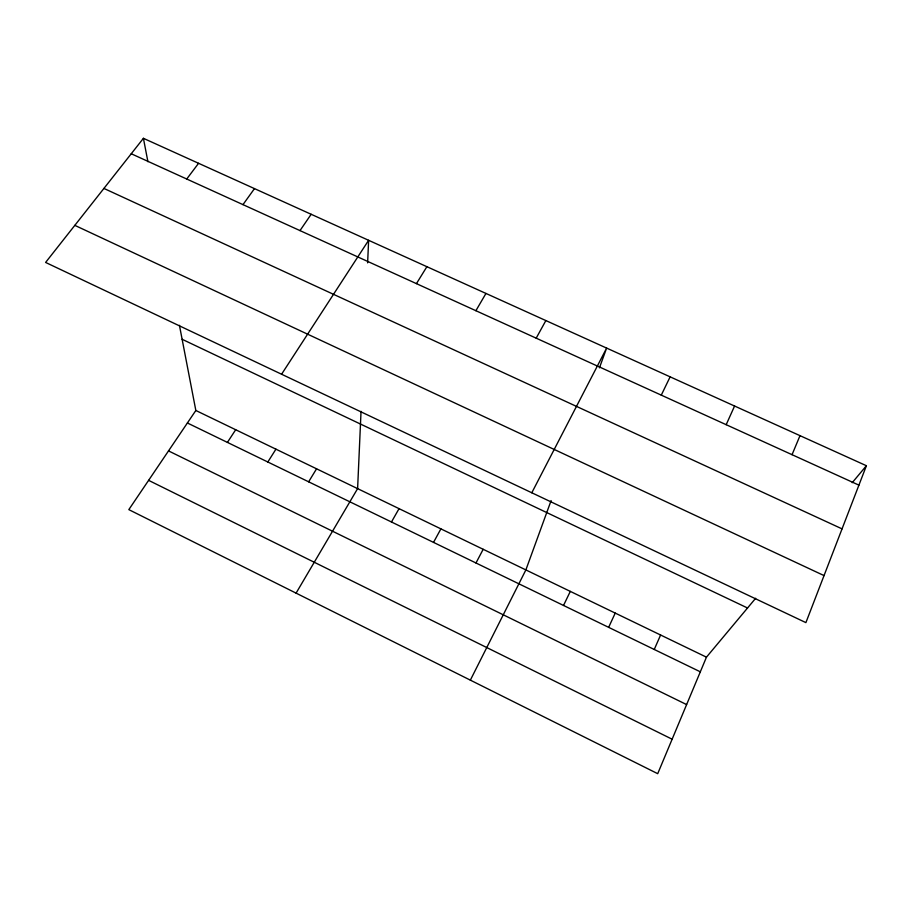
<?xml version="1.0" encoding="UTF-8"?>
<svg xmlns="http://www.w3.org/2000/svg" width="912" height="912" viewBox="0 0 912 912"><rect width="100%" height="100%" fill="white"/><g stroke="black" fill="none" stroke-linecap="round" stroke-linejoin="round"><path stroke-width="1.37" d="M361.038 411.346L357.607 488.627L296.081 593.131M367.627 262.861L368.619 240.301L281.58 374.228M551.11 500.585L525.871 569.92L470.353 680.135M599.423 367.867L606.628 348.088L531.799 492.776M866.4 465.724L805.9 622.622L45.6 262.439L143.412 138.316L866.4 465.724L852.207 482.71M755.672 598.261L706.458 657.164L657.712 773.684L128.82 509.626L195.841 410.48L179.436 325.322M792.049 454.689L799.995 435.651M654.246 649.469L660.596 635.014M726.18 424.684L734.582 406.034M608.646 627.353L615.224 613.092M563.525 605.465L570.308 591.386M661.28 395.135L670.138 376.838M475.984 562.989L483.178 549.298M433.519 542.389L440.906 528.869M536.188 338.17L545.866 320.568M391.476 521.995L399.046 508.657M475.893 310.707L485.959 293.436M308.632 481.81L316.567 468.802M416.442 283.632L426.884 266.692M267.82 462.008L275.937 449.171M227.407 442.4L235.695 429.734M300.002 230.599L311.163 214.286M242.98 204.63L254.482 188.613M186.732 179.014L198.577 163.294M131.248 153.752L858.91 485.138M103.922 188.431L842.05 528.869M74.818 225.355L824.038 575.586M182.126 339.287L747.544 607.996M195.841 410.48L706.458 657.164M187.393 422.986L700.325 671.825M168.515 450.904L686.622 704.588M148.61 480.35L672.133 739.21M143.412 138.316L147.915 161.72"/></g></svg>
